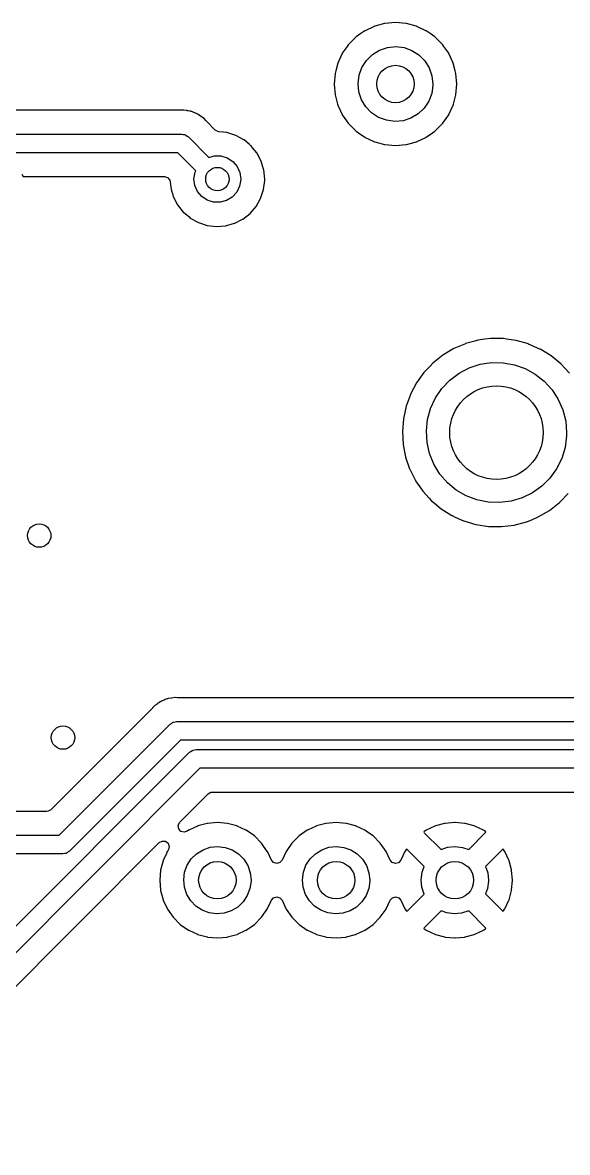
# Model space of a CAD drawing. Extents: x 41 to 172, y -238 to -26.
# Drawn here: x 59.33 to 70.99, y -219.69 to -195.54 of the extents above; entities that cross this region are included whole.
import ezdxf

# ---------------------------------------------------------------- set-up
doc = ezdxf.new("R2010")
doc.units = 0
doc.layers.add('BLACK', color=7, linetype='CONTINUOUS')

msp = doc.modelspace()

# ---------------------------------------------------------------- linework, layer by layer
at = {"layer": 'BLACK', "linetype": 'CONTINUOUS'}
for p, q in [((67.0766, -195.558), (66.8661, -195.614)), ((67.0819, -195.556), (67.0766, -195.558)), ((67.0766, -195.558), (67.0766, -195.558)), ((67.31, -195.537), (67.0819, -195.556)), ((67.5381, -195.556), (67.31, -195.537)), ((67.5434, -195.558), (67.5381, -195.556)), ((67.7539, -195.614), (67.5434, -195.558)), ((67.5434, -195.558), (67.5434, -195.558)), ((66.4657, -195.844), (66.3038, -196.006)), ((66.4702, -195.841), (66.4657, -195.844)), ((66.5696, -195.771), (66.4702, -195.841)), ((66.4702, -195.841), (66.4702, -195.841)), ((66.6533, -195.712), (66.5696, -195.771)), ((66.6582, -195.71), (66.6533, -195.712)), ((66.8558, -195.618), (66.6582, -195.71)), ((66.6582, -195.71), (66.6582, -195.71)), ((66.8608, -195.616), (66.8558, -195.618)), ((66.8558, -195.618), (66.8558, -195.618)), ((66.8661, -195.614), (66.8608, -195.616)), ((66.8661, -195.614), (66.8661, -195.614)), ((67.7592, -195.616), (67.7539, -195.614)), ((67.7539, -195.614), (67.7539, -195.614)), ((67.7642, -195.618), (67.7592, -195.616)), ((67.9618, -195.71), (67.7642, -195.618)), ((67.7642, -195.618), (67.7642, -195.618)), ((67.9667, -195.712), (67.9618, -195.71)), ((67.9618, -195.71), (67.9618, -195.71)), ((68.0504, -195.771), (67.9667, -195.712)), ((68.1498, -195.841), (68.0504, -195.771)), ((68.1543, -195.844), (68.1498, -195.841)), ((68.1498, -195.841), (68.1498, -195.841)), ((68.3162, -196.006), (68.1543, -195.844)), ((66.276, -196.045), (66.1725, -196.193)), ((66.3006, -196.01), (66.276, -196.045)), ((66.3038, -196.006), (66.3006, -196.01)), ((66.3006, -196.01), (66.3006, -196.01)), ((66.9694, -196.126), (67.1382, -196.069)), ((67.1382, -196.069), (67.3156, -196.05)), ((67.3156, -196.05), (67.4927, -196.071)), ((67.4927, -196.071), (67.6607, -196.131)), ((68.3194, -196.01), (68.3162, -196.006)), ((68.344, -196.045), (68.3194, -196.01)), ((68.3194, -196.01), (68.3194, -196.01)), ((68.4475, -196.193), (68.344, -196.045)), ((66.1702, -196.198), (66.0979, -196.353)), ((66.1725, -196.193), (66.1702, -196.198)), ((66.1702, -196.198), (66.1702, -196.198)), ((66.69, -196.344), (66.8175, -196.22)), ((66.8175, -196.22), (66.9694, -196.126)), ((67.6607, -196.131), (67.8113, -196.227)), ((67.8113, -196.227), (67.937, -196.353)), ((68.4498, -196.198), (68.4475, -196.193)), ((68.5221, -196.353), (68.4498, -196.198)), ((68.4498, -196.198), (68.4498, -196.198)), ((66.0312, -196.567), (66.0165, -196.622)), ((66.0743, -196.406), (66.0312, -196.567)), ((66.0757, -196.401), (66.0743, -196.406)), ((66.0743, -196.406), (66.0743, -196.406)), ((66.0979, -196.353), (66.0757, -196.401)), ((66.5324, -196.662), (66.5934, -196.494)), ((66.5934, -196.494), (66.69, -196.344)), ((67.937, -196.353), (68.0315, -196.504)), ((68.0315, -196.504), (68.0901, -196.673)), ((68.5443, -196.401), (68.5221, -196.353)), ((68.5457, -196.406), (68.5443, -196.401)), ((68.5888, -196.567), (68.5457, -196.406)), ((68.5457, -196.406), (68.5457, -196.406)), ((68.6035, -196.622), (68.5888, -196.567)), ((66.0165, -196.622), (65.9965, -196.85)), ((66.5101, -196.839), (66.5324, -196.662)), ((68.0901, -196.673), (68.11, -196.85)), ((68.6235, -196.85), (68.6035, -196.622)), ((65.9965, -196.85), (66.0165, -197.078)), ((66.5275, -197.016), (66.5101, -196.839)), ((66.5838, -197.186), (66.5275, -197.016)), ((68.0849, -197.049), (68.0215, -197.216)), ((68.1097, -196.872), (68.0849, -197.049)), ((68.11, -196.85), (68.1097, -196.872)), ((68.6035, -197.078), (68.6235, -196.85)), ((66.0165, -197.078), (66.0179, -197.083)), ((66.0179, -197.083), (66.0179, -197.083)), ((66.0179, -197.083), (66.0697, -197.277)), ((66.0697, -197.277), (66.0757, -197.299)), ((66.6762, -197.338), (66.5838, -197.186)), ((68.0215, -197.216), (67.9228, -197.364)), ((68.5443, -197.299), (68.5503, -197.277)), ((68.5503, -197.277), (68.6021, -197.083)), ((68.6021, -197.083), (68.6035, -197.078)), ((68.6021, -197.083), (68.6021, -197.083)), ((62.7134, -197.411), (58.5184, -197.411)), ((62.7206, -197.411), (62.7134, -197.411)), ((62.7752, -197.408), (62.7206, -197.411)), ((62.7828, -197.408), (62.7752, -197.408)), ((62.7752, -197.408), (62.7752, -197.408)), ((62.8456, -197.419), (62.7828, -197.408)), ((62.8521, -197.42), (62.8456, -197.419)), ((62.8783, -197.424), (62.8521, -197.42)), ((62.908, -197.428), (62.8783, -197.424)), ((62.9155, -197.429), (62.908, -197.428)), ((62.908, -197.428), (62.908, -197.428)), ((62.9226, -197.431), (62.9155, -197.429)), ((62.9252, -197.432), (62.9226, -197.431)), ((62.9414, -197.437), (62.9252, -197.432)), ((62.944, -197.438), (62.9414, -197.437)), ((62.9514, -197.439), (62.944, -197.438)), ((63.0097, -197.465), (62.9514, -197.439)), ((63.0157, -197.468), (63.0097, -197.465)), ((63.0682, -197.488), (63.0157, -197.468)), ((63.0753, -197.491), (63.0682, -197.488)), ((63.0682, -197.488), (63.0682, -197.488)), ((63.0815, -197.495), (63.0753, -197.491)), ((63.0838, -197.497), (63.0815, -197.495)), ((63.0985, -197.505), (63.0838, -197.497)), ((63.1008, -197.506), (63.0985, -197.505)), ((63.1077, -197.51), (63.1008, -197.506)), ((63.1137, -197.514), (63.1077, -197.51)), ((63.158, -197.549), (63.1137, -197.514)), ((66.0757, -197.299), (66.078, -197.304)), ((66.078, -197.304), (66.078, -197.304)), ((66.078, -197.304), (66.1702, -197.502)), ((66.1702, -197.502), (66.1702, -197.502)), ((66.1702, -197.502), (66.1725, -197.507)), ((66.1725, -197.507), (66.2274, -197.585)), ((66.8001, -197.466), (66.6762, -197.338)), ((66.9493, -197.564), (66.8001, -197.466)), ((67.7937, -197.487), (67.6405, -197.579)), ((67.9228, -197.364), (67.7937, -197.487)), ((68.3926, -197.585), (68.4475, -197.507)), ((68.4475, -197.507), (68.4498, -197.502)), ((68.4498, -197.502), (68.542, -197.304)), ((68.4498, -197.502), (68.4498, -197.502)), ((68.542, -197.304), (68.5443, -197.299)), ((68.542, -197.304), (68.542, -197.304)), ((63.1633, -197.553), (63.158, -197.549)), ((63.2156, -197.59), (63.1633, -197.553)), ((63.2532, -197.633), (63.2156, -197.59)), ((63.2536, -197.633), (63.2532, -197.633)), ((63.2594, -197.639), (63.2536, -197.633)), ((63.4549, -197.835), (63.2594, -197.639)), ((66.2274, -197.585), (66.2974, -197.685)), ((66.2974, -197.685), (66.3038, -197.694)), ((66.3038, -197.694), (66.4657, -197.856)), ((67.1165, -197.626), (66.9493, -197.564)), ((67.2932, -197.65), (67.1165, -197.626)), ((67.4709, -197.634), (67.2932, -197.65)), ((67.6405, -197.579), (67.4709, -197.634)), ((68.1543, -197.856), (68.3162, -197.694)), ((68.3162, -197.694), (68.3226, -197.685)), ((68.3226, -197.685), (68.3926, -197.585)), ((44.2788, -197.92), (62.7383, -197.92)), ((62.7383, -197.92), (62.7709, -197.927)), ((62.7709, -197.927), (62.8041, -197.931)), ((62.8041, -197.931), (62.8138, -197.937)), ((62.8138, -197.937), (62.825, -197.94)), ((62.825, -197.94), (62.8511, -197.961)), ((62.8511, -197.961), (62.8794, -197.979)), ((62.8794, -197.979), (63.3196, -198.419)), ((63.4652, -197.844), (63.4549, -197.835)), ((63.5308, -197.871), (63.4652, -197.844)), ((63.6341, -197.882), (63.5308, -197.871)), ((63.6976, -197.889), (63.6341, -197.882)), ((63.7038, -197.889), (63.6976, -197.889)), ((63.6976, -197.889), (63.6976, -197.889)), ((63.8927, -197.948), (63.7038, -197.889)), ((64.0667, -198.042), (63.8927, -197.948)), ((66.4657, -197.856), (66.4702, -197.859)), ((66.4702, -197.859), (66.4702, -197.859)), ((66.4702, -197.859), (66.5156, -197.891)), ((66.5156, -197.891), (66.6533, -197.988)), ((66.6533, -197.988), (66.6582, -197.99)), ((66.6582, -197.99), (66.6582, -197.99)), ((66.6582, -197.99), (66.8317, -198.071)), ((67.7883, -198.071), (67.9618, -197.99)), ((67.9618, -197.99), (67.9667, -197.988)), ((67.9618, -197.99), (67.9618, -197.99)), ((67.9667, -197.988), (68.1044, -197.891)), ((68.1044, -197.891), (68.1498, -197.859)), ((68.1498, -197.859), (68.1543, -197.856)), ((68.1498, -197.859), (68.1498, -197.859)), ((64.0714, -198.046), (64.0667, -198.042)), ((64.1896, -198.144), (64.0714, -198.046)), ((64.0714, -198.046), (64.0714, -198.046)), ((64.2191, -198.168), (64.1896, -198.144)), ((64.223, -198.173), (64.2191, -198.168)), ((64.2547, -198.212), (64.223, -198.173)), ((64.223, -198.173), (64.223, -198.173)), ((64.3441, -198.321), (64.2547, -198.212)), ((66.8317, -198.071), (66.8608, -198.084)), ((66.8608, -198.084), (66.8661, -198.086)), ((66.8661, -198.086), (66.8661, -198.086)), ((66.8661, -198.086), (67.0766, -198.142)), ((67.0766, -198.142), (67.0766, -198.142)), ((67.0766, -198.142), (67.0819, -198.144)), ((67.0819, -198.144), (67.31, -198.163)), ((67.31, -198.163), (67.5381, -198.144)), ((67.5381, -198.144), (67.5434, -198.142)), ((67.5434, -198.142), (67.6788, -198.106)), ((67.5434, -198.142), (67.5434, -198.142)), ((67.6788, -198.106), (67.7539, -198.086)), ((67.7539, -198.086), (67.7592, -198.084)), ((67.7539, -198.086), (67.7539, -198.086)), ((67.7592, -198.084), (67.7883, -198.071)), ((62.6552, -198.32), (44.1957, -198.32)), ((63.0375, -198.702), (62.6552, -198.32)), ((63.3196, -198.419), (63.4321, -198.387)), ((63.4321, -198.387), (63.5739, -198.387)), ((63.5739, -198.387), (63.7097, -198.428)), ((63.7097, -198.428), (63.8287, -198.505)), ((64.4369, -198.496), (64.3441, -198.321)), ((64.4685, -198.601), (64.4369, -198.496)), ((63, -198.876), (63.0218, -198.736)), ((63.0218, -198.736), (63.0375, -198.702)), ((63.8287, -198.505), (63.9212, -198.613)), ((63.9212, -198.613), (63.9799, -198.742)), ((63.9799, -198.742), (64, -198.882)), ((64.4901, -198.672), (64.4685, -198.601)), ((64.4941, -198.685), (64.4901, -198.672)), ((64.5134, -198.882), (64.4941, -198.685)), ((59.3195, -198.775), (59.3438, -198.828)), ((59.3438, -198.828), (62.3676, -198.828)), ((62.3676, -198.828), (62.4357, -198.849)), ((62.4357, -198.849), (62.4822, -198.902)), ((62.4822, -198.902), (62.4931, -198.944)), ((62.4931, -198.944), (62.4981, -199.004)), ((63.0184, -199.016), (63, -198.876)), ((63.9999, -198.894), (63.9763, -199.034)), ((64, -198.882), (63.9999, -198.894)), ((64.4882, -199.107), (64.513, -198.91)), ((64.513, -198.91), (64.5134, -198.882)), ((62.4981, -199.004), (62.5024, -199.055)), ((62.5024, -199.055), (62.5033, -199.065)), ((62.5033, -199.065), (62.5222, -199.131)), ((62.5222, -199.131), (62.5383, -199.187)), ((62.5383, -199.187), (62.5578, -199.255)), ((63.0755, -199.146), (63.0184, -199.016)), ((63.1667, -199.255), (63.0755, -199.146)), ((63.9145, -199.162), (63.8194, -199.267)), ((63.9763, -199.034), (63.9145, -199.162)), ((64.4258, -199.294), (64.4882, -199.107)), ((62.5578, -199.255), (62.6482, -199.431)), ((62.6482, -199.431), (62.771, -199.586)), ((63.2847, -199.333), (63.1667, -199.255)), ((63.4201, -199.376), (63.2847, -199.333)), ((63.5618, -199.378), (63.4201, -199.376)), ((63.6986, -199.341), (63.5618, -199.378)), ((63.8194, -199.267), (63.6986, -199.341)), ((64.1988, -199.616), (64.3281, -199.466)), ((64.3281, -199.466), (64.4258, -199.294)), ((62.771, -199.586), (62.7757, -199.59)), ((62.7757, -199.59), (62.7757, -199.59)), ((62.7757, -199.59), (62.8874, -199.685)), ((62.8874, -199.685), (62.9216, -199.714)), ((64.043, -199.738), (64.1988, -199.616)), ((62.9216, -199.714), (63.0943, -199.811)), ((63.0943, -199.811), (63.2824, -199.872)), ((63.2824, -199.872), (63.4788, -199.895)), ((63.4788, -199.895), (63.4849, -199.895)), ((63.4849, -199.895), (63.6698, -199.88)), ((63.4849, -199.895), (63.4849, -199.895)), ((63.6698, -199.88), (63.6698, -199.88)), ((63.6698, -199.88), (63.676, -199.88)), ((63.676, -199.88), (63.8665, -199.827)), ((63.8665, -199.827), (63.872, -199.824)), ((63.872, -199.824), (64.0375, -199.74)), ((63.872, -199.824), (63.872, -199.824)), ((64.0375, -199.74), (64.043, -199.738)), ((64.0375, -199.74), (64.0375, -199.74)), ((69.0045, -202.345), (68.8079, -202.399)), ((69.0679, -202.328), (69.0045, -202.345)), ((69.0721, -202.327), (69.0679, -202.328)), ((69.0679, -202.328), (69.0679, -202.328)), ((69.2203, -202.307), (69.0721, -202.327)), ((69.3393, -202.291), (69.2203, -202.307)), ((69.3436, -202.291), (69.3393, -202.291)), ((69.3393, -202.291), (69.3393, -202.291)), ((69.3479, -202.291), (69.3436, -202.291)), ((69.4736, -202.291), (69.3479, -202.291)), ((69.3479, -202.291), (69.3479, -202.291)), ((69.6174, -202.292), (69.4736, -202.291)), ((69.6838, -202.302), (69.6174, -202.292)), ((69.8843, -202.33), (69.6838, -202.302)), ((69.8886, -202.331), (69.8843, -202.33)), ((69.8843, -202.33), (69.8843, -202.33)), ((70.1519, -202.406), (69.8886, -202.331)), ((68.5251, -202.525), (68.3247, -202.645)), ((68.556, -202.506), (68.5251, -202.525)), ((68.56, -202.505), (68.556, -202.506)), ((68.804, -202.4), (68.56, -202.505)), ((68.56, -202.505), (68.56, -202.505)), ((68.8079, -202.399), (68.804, -202.4)), ((70.1559, -202.408), (70.1519, -202.406)), ((70.3988, -202.514), (70.1559, -202.408)), ((70.1559, -202.408), (70.1559, -202.408)), ((70.4027, -202.516), (70.3988, -202.514)), ((70.4064, -202.518), (70.4027, -202.516)), ((70.4172, -202.525), (70.4064, -202.518)), ((70.4064, -202.518), (70.4064, -202.518)), ((70.6362, -202.659), (70.4172, -202.525)), ((68.1073, -202.818), (68.0507, -202.878)), ((68.321, -202.647), (68.1073, -202.818)), ((68.3247, -202.645), (68.321, -202.647)), ((68.3247, -202.645), (68.3247, -202.645)), ((68.8887, -202.917), (69.1224, -202.841)), ((69.1224, -202.841), (69.3654, -202.804)), ((69.3654, -202.804), (69.6112, -202.807)), ((69.6112, -202.807), (69.8532, -202.85)), ((69.8532, -202.85), (70.0849, -202.932)), ((70.6395, -202.662), (70.6362, -202.659)), ((70.8448, -202.83), (70.6395, -202.662)), ((70.8481, -202.832), (70.8448, -202.83)), ((70.8448, -202.83), (70.8448, -202.83)), ((71.0345, -203.033), (70.8481, -202.832)), ((67.9188, -203.017), (67.759, -203.239)), ((67.9745, -202.958), (67.9188, -203.017)), ((68.0507, -202.878), (67.9745, -202.958)), ((68.4741, -203.178), (68.6707, -203.031)), ((68.6707, -203.031), (68.8887, -202.917)), ((70.0849, -202.932), (70.3001, -203.051)), ((70.3001, -203.051), (70.493, -203.203)), ((67.759, -203.239), (67.6309, -203.481)), ((68.3043, -203.356), (68.4741, -203.178)), ((70.493, -203.203), (70.6584, -203.385)), ((67.6223, -203.505), (67.5367, -203.738)), ((67.6294, -203.485), (67.6223, -203.505)), ((67.6309, -203.481), (67.6294, -203.485)), ((67.6294, -203.485), (67.6294, -203.485)), ((68.0623, -203.782), (68.1658, -203.559)), ((68.1658, -203.559), (68.3043, -203.356)), ((70.6584, -203.385), (70.792, -203.591)), ((67.5367, -203.738), (67.4784, -204.006)), ((67.9966, -204.019), (68.0623, -203.782)), ((70.792, -203.591), (70.89, -203.817)), ((70.89, -203.817), (70.9499, -204.055)), ((67.4784, -204.006), (67.4569, -204.279)), ((67.9704, -204.263), (67.9966, -204.019)), ((70.9499, -204.055), (70.97, -204.3)), ((67.4569, -204.279), (67.4727, -204.552)), ((67.9846, -204.509), (67.9704, -204.263)), ((70.97, -204.3), (70.9682, -204.373)), ((68.0386, -204.749), (67.9846, -204.509)), ((70.9682, -204.373), (70.9361, -204.617)), ((67.4727, -204.552), (67.4735, -204.557)), ((67.4735, -204.557), (67.4735, -204.557)), ((67.4735, -204.557), (67.5039, -204.712)), ((67.5039, -204.712), (67.5254, -204.821)), ((68.1311, -204.976), (68.0386, -204.749)), ((70.9361, -204.617), (70.8647, -204.852)), ((67.5254, -204.821), (67.5268, -204.825)), ((67.5268, -204.825), (67.5268, -204.825)), ((67.5268, -204.825), (67.6127, -205.076)), ((68.2596, -205.186), (68.1311, -204.976)), ((70.8647, -204.852), (70.7558, -205.073)), ((67.6127, -205.076), (67.6141, -205.08)), ((67.6141, -205.08), (67.7372, -205.325)), ((68.4205, -205.372), (68.2596, -205.186)), ((70.7558, -205.073), (70.6123, -205.272)), ((67.7372, -205.325), (67.7396, -205.328)), ((67.7396, -205.328), (67.7396, -205.328)), ((67.7396, -205.328), (67.8635, -205.509)), ((68.6096, -205.529), (68.4205, -205.372)), ((70.4382, -205.446), (70.2381, -205.588)), ((70.6123, -205.272), (70.4382, -205.446)), ((67.8635, -205.509), (67.8923, -205.55)), ((67.8923, -205.55), (67.8952, -205.554)), ((67.8952, -205.554), (67.8952, -205.554)), ((67.8952, -205.554), (68.0323, -205.704)), ((68.0323, -205.704), (68.0766, -205.753)), ((68.8219, -205.653), (68.6096, -205.529)), ((69.0515, -205.74), (68.8219, -205.653)), ((69.2924, -205.789), (69.0515, -205.74)), ((70.0173, -205.697), (69.7819, -205.767)), ((70.2381, -205.588), (70.0173, -205.697)), ((70.8219, -205.791), (71.0047, -205.603)), ((68.0766, -205.753), (68.0799, -205.756)), ((68.0799, -205.756), (68.0799, -205.756)), ((68.0799, -205.756), (68.1444, -205.81)), ((68.1444, -205.81), (68.2867, -205.929)), ((68.2867, -205.929), (68.2903, -205.931)), ((68.2903, -205.931), (68.515, -206.072)), ((69.538, -205.798), (69.2924, -205.789)), ((69.7819, -205.767), (69.538, -205.798)), ((70.3651, -206.103), (70.6016, -205.965)), ((70.6016, -205.965), (70.8171, -205.796)), ((70.8171, -205.796), (70.8219, -205.791)), ((68.515, -206.072), (68.515, -206.072)), ((68.515, -206.072), (68.5187, -206.074)), ((68.5187, -206.074), (68.5865, -206.105)), ((68.5865, -206.105), (68.7643, -206.185)), ((68.7643, -206.185), (68.7643, -206.185)), ((68.7643, -206.185), (68.7683, -206.187)), ((68.7683, -206.187), (68.7724, -206.188)), ((68.7724, -206.188), (68.7724, -206.188)), ((68.7724, -206.188), (69.0267, -206.263)), ((69.8472, -206.278), (70.1121, -206.208)), ((70.1121, -206.208), (70.1161, -206.206)), ((70.1161, -206.206), (70.2386, -206.156)), ((70.1161, -206.206), (70.1161, -206.206)), ((70.2386, -206.156), (70.3651, -206.103)), ((69.0267, -206.263), (69.0267, -206.263)), ((69.0267, -206.263), (69.0308, -206.265)), ((69.0308, -206.265), (69.0351, -206.265)), ((69.0351, -206.265), (69.0351, -206.265)), ((69.0351, -206.265), (69.2973, -206.305)), ((69.2973, -206.305), (69.2973, -206.305)), ((69.2973, -206.305), (69.3015, -206.306)), ((69.3015, -206.306), (69.4409, -206.308)), ((69.4409, -206.308), (69.5711, -206.31)), ((69.5711, -206.31), (69.5711, -206.31)), ((69.5711, -206.31), (69.5754, -206.31)), ((69.5754, -206.31), (69.8472, -206.278)), ((62.232, -210.087), (62.2145, -210.1)), ((62.2592, -210.066), (62.232, -210.087)), ((62.2652, -210.061), (62.2592, -210.066)), ((62.2592, -210.066), (62.2592, -210.066)), ((62.2722, -210.058), (62.2652, -210.061)), ((62.2744, -210.057), (62.2722, -210.058)), ((62.2892, -210.049), (62.2744, -210.057)), ((62.2916, -210.047), (62.2892, -210.049)), ((62.2978, -210.043), (62.2916, -210.047)), ((62.305, -210.04), (62.2978, -210.043)), ((62.3576, -210.02), (62.305, -210.04)), ((62.3637, -210.018), (62.3576, -210.02)), ((62.3872, -210.008), (62.3637, -210.018)), ((62.4222, -209.992), (62.3872, -210.008)), ((62.4297, -209.991), (62.4222, -209.992)), ((62.4323, -209.99), (62.4297, -209.991)), ((62.4486, -209.986), (62.4323, -209.99)), ((62.4511, -209.985), (62.4486, -209.986)), ((62.4583, -209.982), (62.4511, -209.985)), ((62.5217, -209.975), (62.4583, -209.982)), ((62.5282, -209.974), (62.5217, -209.975)), ((62.5911, -209.963), (62.5282, -209.974)), ((62.5987, -209.963), (62.5911, -209.963)), ((62.6488, -209.967), (62.5987, -209.963)), ((62.5987, -209.963), (62.5987, -209.963)), ((62.6574, -209.967), (62.6488, -209.967)), ((75.2368, -209.967), (62.6574, -209.967)), ((62.1101, -210.192), (59.9414, -212.361)), ((62.1151, -210.187), (62.1101, -210.192)), ((62.1515, -210.146), (62.1151, -210.187)), ((62.1565, -210.14), (62.1515, -210.146)), ((62.1515, -210.146), (62.1515, -210.146)), ((62.1628, -210.136), (62.1565, -210.14)), ((62.2092, -210.104), (62.1628, -210.136)), ((62.1628, -210.136), (62.1628, -210.136)), ((62.2145, -210.1), (62.2092, -210.104)), ((60.1152, -212.906), (62.4873, -210.534)), ((62.4873, -210.534), (62.5156, -210.516)), ((62.5156, -210.516), (62.5418, -210.495)), ((62.5418, -210.495), (62.553, -210.493)), ((62.553, -210.493), (62.5627, -210.487)), ((62.5627, -210.487), (62.5959, -210.483)), ((62.5959, -210.483), (62.6285, -210.475)), ((62.6285, -210.475), (75.4997, -210.475)), ((62.7113, -210.875), (60.3392, -213.248)), ((75.5825, -210.875), (62.7113, -210.875)), ((55.0352, -219.002), (62.9038, -211.133)), ((62.9038, -211.133), (62.9321, -211.116)), ((62.9321, -211.116), (62.9583, -211.095)), ((62.9583, -211.095), (62.9695, -211.092)), ((62.9695, -211.092), (62.9792, -211.086)), ((62.9792, -211.086), (63.0124, -211.082)), ((63.0124, -211.082), (63.045, -211.075)), ((63.045, -211.075), (72.9156, -211.075)), ((63.1278, -211.475), (55.2592, -219.344)), ((72.8324, -211.475), (63.1278, -211.475)), ((62.6961, -212.626), (63.3016, -212.02)), ((63.3016, -212.02), (63.3639, -211.986)), ((63.3639, -211.986), (63.3907, -211.983)), ((63.3907, -211.983), (71.1797, -211.983)), ((59.8523, -212.397), (48.7772, -212.397)), ((59.8791, -212.395), (59.8523, -212.397)), ((59.9414, -212.361), (59.8791, -212.395)), ((62.6598, -212.702), (62.6867, -212.636)), ((62.6727, -212.772), (62.6598, -212.702)), ((62.6867, -212.636), (62.6961, -212.626)), ((63.0732, -212.712), (62.8884, -212.798)), ((63.0782, -212.709), (63.0732, -212.712)), ((63.0732, -212.712), (63.0732, -212.712)), ((63.0835, -212.708), (63.0782, -212.709)), ((63.2805, -212.655), (63.0835, -212.708)), ((63.0835, -212.708), (63.0835, -212.708)), ((63.2859, -212.654), (63.2805, -212.655)), ((63.2805, -212.655), (63.2805, -212.655)), ((63.5, -212.635), (63.2859, -212.654)), ((63.7141, -212.654), (63.5, -212.635)), ((63.7195, -212.655), (63.7141, -212.654)), ((63.9165, -212.708), (63.7195, -212.655)), ((63.7195, -212.655), (63.7195, -212.655)), ((63.9218, -212.709), (63.9165, -212.708)), ((63.9165, -212.708), (63.9165, -212.708)), ((63.9268, -212.712), (63.9218, -212.709)), ((64.1116, -212.798), (63.9268, -212.712)), ((63.9268, -212.712), (63.9268, -212.712)), ((65.6132, -212.712), (65.4284, -212.798)), ((65.6182, -212.709), (65.6132, -212.712)), ((65.6132, -212.712), (65.6132, -212.712)), ((65.6235, -212.708), (65.6182, -212.709)), ((65.8205, -212.655), (65.6235, -212.708)), ((65.6235, -212.708), (65.6235, -212.708)), ((65.8259, -212.654), (65.8205, -212.655)), ((65.8205, -212.655), (65.8205, -212.655)), ((66.04, -212.635), (65.8259, -212.654)), ((66.2541, -212.654), (66.04, -212.635)), ((66.2595, -212.655), (66.2541, -212.654)), ((66.4565, -212.708), (66.2595, -212.655)), ((66.2595, -212.655), (66.2595, -212.655)), ((66.4618, -212.709), (66.4565, -212.708)), ((66.4565, -212.708), (66.4565, -212.708)), ((66.4668, -212.712), (66.4618, -212.709)), ((66.6516, -212.798), (66.4668, -212.712)), ((66.4668, -212.712), (66.4668, -212.712)), ((68.1534, -212.712), (67.9686, -212.798)), ((68.1637, -212.708), (68.1534, -212.712)), ((68.3606, -212.655), (68.1637, -212.708)), ((68.3714, -212.654), (68.3606, -212.655)), ((68.5745, -212.636), (68.3714, -212.654)), ((68.5855, -212.636), (68.5745, -212.636)), ((68.7886, -212.654), (68.5855, -212.636)), ((68.7994, -212.655), (68.7886, -212.654)), ((68.9963, -212.708), (68.7994, -212.655)), ((69.0066, -212.712), (68.9963, -212.708)), ((69.1914, -212.798), (69.0066, -212.712)), ((48.4588, -212.906), (60.1152, -212.906)), ((62.7213, -212.824), (62.6727, -212.772)), ((62.7902, -212.841), (62.7213, -212.824)), ((62.8574, -212.818), (62.7902, -212.841)), ((62.8834, -212.8), (62.8574, -212.818)), ((62.8884, -212.798), (62.8834, -212.8)), ((62.8884, -212.798), (62.8884, -212.798)), ((64.1166, -212.8), (64.1116, -212.798)), ((64.1116, -212.798), (64.1116, -212.798)), ((64.2927, -212.923), (64.1166, -212.8)), ((64.4447, -213.075), (64.2927, -212.923)), ((65.2473, -212.923), (65.0953, -213.075)), ((65.4234, -212.8), (65.2473, -212.923)), ((65.4284, -212.798), (65.4234, -212.8)), ((65.4284, -212.798), (65.4284, -212.798)), ((66.6566, -212.8), (66.6516, -212.798)), ((66.6516, -212.798), (66.6516, -212.798)), ((66.7114, -212.838), (66.6566, -212.8)), ((66.8327, -212.923), (66.7114, -212.838)), ((66.9847, -213.075), (66.8327, -212.923)), ((67.9244, -212.828), (67.916, -212.838)), ((67.916, -212.838), (67.9231, -212.852)), ((67.9231, -212.852), (68.2841, -213.213)), ((67.9591, -212.804), (67.9244, -212.828)), ((67.9686, -212.798), (67.9591, -212.804)), ((68.8752, -213.214), (69.2376, -212.851)), ((69.2009, -212.804), (69.1914, -212.798)), ((69.2348, -212.827), (69.2009, -212.804)), ((69.2441, -212.839), (69.2348, -212.827)), ((69.2376, -212.851), (69.2441, -212.839)), ((55.6364, -219.686), (62.2579, -213.064)), ((62.2579, -213.064), (62.3202, -213.03)), ((62.3202, -213.03), (62.391, -213.035)), ((62.391, -213.035), (62.4479, -213.078)), ((62.4502, -213.225), (62.432, -213.251)), ((62.4479, -213.078), (62.4727, -213.144)), ((62.4576, -213.214), (62.4502, -213.225)), ((62.4727, -213.144), (62.4576, -213.214)), ((63.0567, -213.301), (63.1934, -213.217)), ((63.1934, -213.217), (63.3454, -213.165)), ((63.3454, -213.165), (63.505, -213.148)), ((63.505, -213.148), (63.6644, -213.167)), ((63.6644, -213.167), (63.8156, -213.221)), ((63.8156, -213.221), (63.9512, -213.307)), ((64.568, -213.251), (64.4447, -213.075)), ((65.0953, -213.075), (64.972, -213.251)), ((65.5967, -213.301), (65.7334, -213.217)), ((65.7334, -213.217), (65.8854, -213.165)), ((65.8854, -213.165), (66.045, -213.148)), ((66.045, -213.148), (66.2044, -213.167)), ((66.2044, -213.167), (66.3556, -213.221)), ((66.3556, -213.221), (66.4912, -213.307)), ((67.108, -213.251), (66.9847, -213.075)), ((67.5394, -213.213), (67.5156, -213.247)), ((67.5514, -213.204), (67.5394, -213.213)), ((67.5631, -213.21), (67.5514, -213.204)), ((67.9259, -213.573), (67.5631, -213.21)), ((68.2841, -213.213), (68.4254, -213.165)), ((68.4254, -213.165), (68.585, -213.148)), ((68.585, -213.148), (68.7444, -213.167)), ((68.7444, -213.167), (68.8752, -213.214)), ((69.5961, -213.211), (69.2347, -213.572)), ((69.6096, -213.204), (69.5961, -213.211)), ((69.6201, -213.212), (69.6096, -213.204)), ((69.6444, -213.247), (69.6201, -213.212)), ((60.198, -213.306), (48.4591, -213.306)), ((60.2306, -213.299), (60.198, -213.306)), ((60.2638, -213.295), (60.2306, -213.299)), ((60.2735, -213.289), (60.2638, -213.295)), ((60.2847, -213.286), (60.2735, -213.289)), ((60.3109, -213.265), (60.2847, -213.286)), ((60.3392, -213.248), (60.3109, -213.265)), ((62.3398, -213.452), (62.3195, -213.527)), ((62.3412, -213.446), (62.3398, -213.452)), ((62.3398, -213.452), (62.3398, -213.452)), ((62.4118, -213.295), (62.3412, -213.446)), ((62.4297, -213.256), (62.4118, -213.295)), ((62.432, -213.251), (62.4297, -213.256)), ((62.4297, -213.256), (62.4297, -213.256)), ((62.8551, -213.548), (62.942, -213.413)), ((62.942, -213.413), (63.0567, -213.301)), ((63.9512, -213.307), (64.0643, -213.421)), ((64.0643, -213.421), (64.1493, -213.557)), ((64.5703, -213.256), (64.568, -213.251)), ((64.6558, -213.44), (64.5703, -213.256)), ((64.5703, -213.256), (64.5703, -213.256)), ((64.701, -213.492), (64.6558, -213.44)), ((64.8842, -213.44), (64.8373, -213.493)), ((64.9697, -213.256), (64.8842, -213.44)), ((64.972, -213.251), (64.9697, -213.256)), ((64.9697, -213.256), (64.9697, -213.256)), ((65.3951, -213.548), (65.482, -213.413)), ((65.482, -213.413), (65.5967, -213.301)), ((66.4912, -213.307), (66.6043, -213.421)), ((66.6043, -213.421), (66.6893, -213.557)), ((67.1103, -213.256), (67.108, -213.251)), ((67.1961, -213.44), (67.1103, -213.256)), ((67.1103, -213.256), (67.1103, -213.256)), ((67.2413, -213.493), (67.1961, -213.44)), ((67.4245, -213.44), (67.3776, -213.494)), ((67.5101, -213.257), (67.4245, -213.44)), ((67.5156, -213.247), (67.5101, -213.257)), ((69.6499, -213.257), (69.6444, -213.247)), ((69.736, -213.441), (69.6499, -213.257)), ((69.7398, -213.452), (69.736, -213.441)), ((69.7925, -213.649), (69.7398, -213.452)), ((62.2855, -213.654), (62.2668, -213.868)), ((62.3195, -213.527), (62.2855, -213.654)), ((62.7801, -213.858), (62.8002, -213.699)), ((62.8002, -213.699), (62.8551, -213.548)), ((64.1493, -213.557), (64.2021, -213.708)), ((64.2021, -213.708), (64.22, -213.868)), ((64.769, -213.512), (64.701, -213.492)), ((64.8373, -213.493), (64.769, -213.512)), ((65.3201, -213.858), (65.3402, -213.699)), ((65.3402, -213.699), (65.3951, -213.548)), ((66.6893, -213.557), (66.7421, -213.708)), ((66.7421, -213.708), (66.76, -213.868)), ((67.3093, -213.513), (67.2413, -213.493)), ((67.3776, -213.494), (67.3093, -213.513)), ((67.8601, -213.858), (67.8802, -213.699)), ((67.8802, -213.699), (67.9259, -213.573)), ((69.2347, -213.572), (69.2821, -213.708)), ((69.2821, -213.708), (69.3, -213.868)), ((69.7944, -213.659), (69.7925, -213.649)), ((69.8122, -213.863), (69.7944, -213.659)), ((62.2668, -213.868), (62.2855, -214.082)), ((62.7957, -214.018), (62.7801, -213.858)), ((64.2197, -213.888), (64.1974, -214.047)), ((64.22, -213.868), (64.2197, -213.888)), ((65.3357, -214.018), (65.3201, -213.858)), ((66.7597, -213.888), (66.7374, -214.047)), ((66.76, -213.868), (66.7597, -213.888)), ((67.8757, -214.018), (67.8601, -213.858)), ((69.2997, -213.888), (69.2774, -214.047)), ((69.3, -213.868), (69.2997, -213.888)), ((69.7944, -214.077), (69.8122, -213.873)), ((69.8122, -213.873), (69.8122, -213.863)), ((62.2855, -214.082), (62.287, -214.087)), ((62.287, -214.087), (62.287, -214.087)), ((62.287, -214.087), (62.3395, -214.284)), ((62.8464, -214.17), (62.7957, -214.018)), ((62.9296, -214.307), (62.8464, -214.17)), ((64.1404, -214.197), (64.0516, -214.331)), ((64.1974, -214.047), (64.1404, -214.197)), ((65.3864, -214.17), (65.3357, -214.018)), ((65.4696, -214.307), (65.3864, -214.17)), ((66.6804, -214.197), (66.5916, -214.331)), ((66.7374, -214.047), (66.6804, -214.197)), ((67.5639, -214.525), (67.9245, -214.164)), ((67.9245, -214.164), (67.8757, -214.018)), ((69.2774, -214.047), (69.2336, -214.162)), ((69.2336, -214.162), (69.5969, -214.526)), ((69.7398, -214.284), (69.7925, -214.087)), ((69.7925, -214.087), (69.7944, -214.077)), ((62.3395, -214.284), (62.3412, -214.29)), ((62.3412, -214.29), (62.3435, -214.295)), ((62.3435, -214.295), (62.3435, -214.295)), ((62.3435, -214.295), (62.4281, -214.476)), ((63.0411, -214.423), (62.9296, -214.307)), ((63.1754, -214.511), (63.0411, -214.423)), ((63.9353, -214.442), (63.7974, -214.524)), ((64.0516, -214.331), (63.9353, -214.442)), ((64.5719, -214.476), (64.6558, -214.296)), ((64.6558, -214.296), (64.7027, -214.243)), ((64.7027, -214.243), (64.771, -214.224)), ((64.771, -214.224), (64.839, -214.244)), ((64.839, -214.244), (64.8842, -214.296)), ((64.8842, -214.296), (64.9681, -214.476)), ((65.5811, -214.423), (65.4696, -214.307)), ((65.7154, -214.511), (65.5811, -214.423)), ((66.4753, -214.442), (66.3374, -214.524)), ((66.5916, -214.331), (66.4753, -214.442)), ((67.1104, -214.479), (67.1961, -214.296)), ((67.1961, -214.296), (67.243, -214.242)), ((67.243, -214.242), (67.3113, -214.223)), ((67.3113, -214.223), (67.3792, -214.243)), ((67.3792, -214.243), (67.4245, -214.296)), ((67.4245, -214.296), (67.5101, -214.479)), ((69.6499, -214.479), (69.736, -214.295)), ((69.736, -214.295), (69.7398, -214.284)), ((62.4281, -214.476), (62.432, -214.485)), ((62.432, -214.485), (62.5553, -214.661)), ((62.5553, -214.661), (62.7073, -214.813)), ((63.3258, -214.567), (63.1754, -214.511)), ((63.4849, -214.588), (63.3258, -214.567)), ((63.6448, -214.573), (63.4849, -214.588)), ((63.7974, -214.524), (63.6448, -214.573)), ((64.2927, -214.813), (64.4447, -214.661)), ((64.4447, -214.661), (64.568, -214.485)), ((64.568, -214.485), (64.5719, -214.476)), ((64.9681, -214.476), (64.972, -214.485)), ((64.972, -214.485), (65.0953, -214.661)), ((65.0953, -214.661), (65.2473, -214.813)), ((65.8658, -214.567), (65.7154, -214.511)), ((66.0249, -214.588), (65.8658, -214.567)), ((66.1848, -214.573), (66.0249, -214.588)), ((66.3374, -214.524), (66.1848, -214.573)), ((66.8327, -214.813), (66.9847, -214.661)), ((66.9847, -214.661), (67.108, -214.485)), ((67.108, -214.485), (67.1104, -214.479)), ((67.5101, -214.479), (67.5156, -214.489)), ((67.5156, -214.489), (67.5399, -214.524)), ((67.5399, -214.524), (67.5504, -214.532)), ((67.5504, -214.532), (67.5639, -214.525)), ((68.2854, -214.522), (67.9224, -214.885)), ((68.4058, -214.567), (68.2854, -214.522)), ((68.5649, -214.588), (68.4058, -214.567)), ((68.7248, -214.573), (68.5649, -214.588)), ((68.8767, -214.524), (68.7248, -214.573)), ((69.2369, -214.884), (68.8767, -214.524)), ((69.5969, -214.526), (69.6086, -214.532)), ((69.6086, -214.532), (69.6206, -214.523)), ((69.6206, -214.523), (69.6444, -214.489)), ((69.6444, -214.489), (69.6499, -214.479)), ((62.7073, -214.813), (62.8834, -214.936)), ((64.1166, -214.936), (64.2927, -214.813)), ((65.2473, -214.813), (65.4234, -214.936)), ((66.6566, -214.936), (66.7128, -214.897)), ((66.7128, -214.897), (66.8327, -214.813)), ((67.9224, -214.885), (67.9159, -214.897)), ((67.9159, -214.897), (67.9252, -214.909)), ((67.9252, -214.909), (67.9591, -214.932)), ((69.2009, -214.932), (69.2356, -214.908)), ((69.2356, -214.908), (69.244, -214.898)), ((69.244, -214.898), (69.2369, -214.884)), ((62.8834, -214.936), (62.8884, -214.938)), ((62.8884, -214.938), (62.8884, -214.938)), ((62.8884, -214.938), (63.0722, -215.024)), ((63.0722, -215.024), (63.0782, -215.027)), ((63.0782, -215.027), (63.0835, -215.028)), ((63.0835, -215.028), (63.0835, -215.028)), ((63.0835, -215.028), (63.2805, -215.081)), ((63.2805, -215.081), (63.2805, -215.081)), ((63.2805, -215.081), (63.2859, -215.082)), ((63.2859, -215.082), (63.5, -215.101)), ((63.5, -215.101), (63.7141, -215.082)), ((63.7141, -215.082), (63.7195, -215.081)), ((63.7195, -215.081), (63.9165, -215.028)), ((63.7195, -215.081), (63.7195, -215.081)), ((63.9165, -215.028), (63.9218, -215.027)), ((63.9165, -215.028), (63.9165, -215.028)), ((63.9218, -215.027), (63.9278, -215.024)), ((63.9278, -215.024), (64.1116, -214.938)), ((64.1116, -214.938), (64.1166, -214.936)), ((64.1116, -214.938), (64.1116, -214.938)), ((65.4234, -214.936), (65.4284, -214.938)), ((65.4284, -214.938), (65.4284, -214.938)), ((65.4284, -214.938), (65.6122, -215.024)), ((65.6122, -215.024), (65.6182, -215.027)), ((65.6182, -215.027), (65.6235, -215.028)), ((65.6235, -215.028), (65.6235, -215.028)), ((65.6235, -215.028), (65.8205, -215.081)), ((65.8205, -215.081), (65.8205, -215.081)), ((65.8205, -215.081), (65.8259, -215.082)), ((65.8259, -215.082), (66.04, -215.101)), ((66.04, -215.101), (66.2541, -215.082)), ((66.2541, -215.082), (66.2595, -215.081)), ((66.2595, -215.081), (66.4565, -215.028)), ((66.2595, -215.081), (66.2595, -215.081)), ((66.4565, -215.028), (66.4618, -215.027)), ((66.4565, -215.028), (66.4565, -215.028)), ((66.4618, -215.027), (66.4678, -215.024)), ((66.4678, -215.024), (66.6516, -214.938)), ((66.6516, -214.938), (66.6566, -214.936)), ((66.6516, -214.938), (66.6516, -214.938)), ((67.9591, -214.932), (67.9686, -214.938)), ((67.9686, -214.938), (68.1534, -215.024)), ((68.1534, -215.024), (68.1637, -215.028)), ((68.1637, -215.028), (68.3606, -215.081)), ((68.3606, -215.081), (68.3714, -215.082)), ((68.3714, -215.082), (68.5745, -215.1)), ((68.5745, -215.1), (68.5855, -215.1)), ((68.5855, -215.1), (68.7886, -215.082)), ((68.7886, -215.082), (68.7994, -215.081)), ((68.7994, -215.081), (68.9963, -215.028)), ((68.9963, -215.028), (69.0066, -215.024)), ((69.0066, -215.024), (69.1914, -214.938)), ((69.1914, -214.938), (69.2009, -214.932))]:
    msp.add_line(p, q, dxfattribs=at)
at = {"layer": 'BLACK'}
for centre, radius in [((67.31, -196.85), 0.4), ((63.5, -198.882), 0.25), ((69.47, -204.3), 1), ((59.69, -206.502), 0.25), ((60.198, -210.82), 0.25), ((63.5, -213.868), 0.4), ((66.04, -213.868), 0.4), ((68.58, -213.868), 0.4)]:
    msp.add_circle(centre, radius, dxfattribs=at)

doc.saveas('drawing.dxf')
